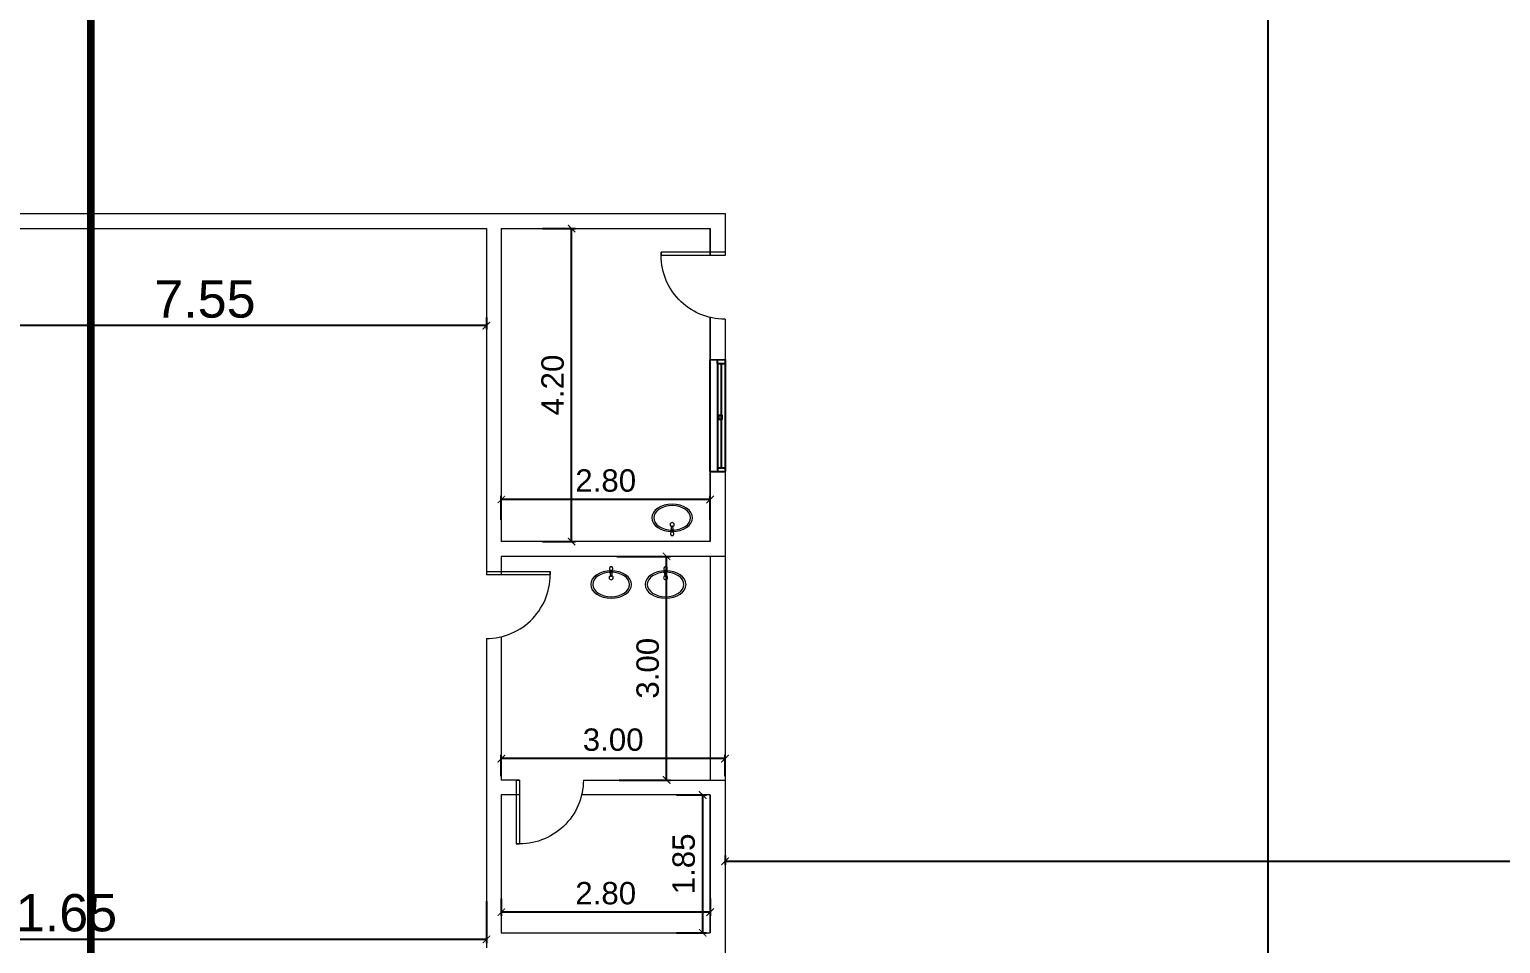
# Model space of a CAD drawing. Header units: millimetres. Extents: x -401 to 2889, y -234 to 146.
# Drawn here: x 1073.91 to 1093.64, y 0.64 to 12.9 of the extents above; entities that cross this region are included whole.
import ezdxf

# ---------------------------------------------------------------- set-up
doc = ezdxf.new("R2010")
doc.units = ezdxf.units.MM
doc.header["$LTSCALE"] = 3
doc.header["$MEASUREMENT"] = 0
for name, pattern in [('CACHE2', [0.1875, 0.125, -0.0625]), ('CENTER2', [28.575, 19.05, -3.175, 3.175, -3.175]), ('CONTINU', [0])]:
    doc.linetypes.add(name, pattern=pattern)
doc.layers.get('0').update_dxf_attribs({"color": 3, "lineweight": 9})
for name, color, linetype, lineweight in [('DIM-IN', 1, 'Continuous', 0), ('Drw - Arch - brick (0.20)', 7, 'CONTINU', 20), ('Drw - Arch - Door (0.05)', 141, 'CONTINU', 5), ('Drw - Arch - Hidden (0.15)', 6, 'CACHE2', 15), ('FIXTURES', 251, 'Continuous', 5), ('hatch-col', 8, 'Continuous', 0)]:
    doc.layers.add(name, color=color, linetype=linetype, lineweight=lineweight)
doc.layers.add('WIN', color=1, linetype='Continuous')
doc.styles.add('ARIAL', font='arial.ttf')
doc.dimstyles.new('details', dxfattribs={"dimtxt": 0.3, "dimasz": 0.1, "dimexe": 0.05, "dimexo": 0.05, "dimgap": 0.1, "dimtad": 1, "dimzin": 0, "dimdsep": 46, "dimtxsty": 'ARIAL', "dimblk": 'ARCHTICK', "dimcen": 0.2, "dimclrd": 16, "dimclre": 16, "dimclrt": 4, "dimadec": 0, "dimazin": 0, "dimtfac": 1, "dimtix": 1, "dimtmove": 1, "dimatfit": 3, "dimldrblk": 'OBLIQUE', "dimfxl": 0.15, "dimarcsym": 0})
pattern_1 = [(135, (646.67296, 174.47163), (-0.28284271, 5e-16), [0.6, -0.2]), (225, (646.53154, 174.61306), (-0.28284271, 5e-16), [0.6, -0.2])]

# ---------------------------------------------------------------- blocks, each defined once
blk = doc.blocks.new('door')
at = {"layer": 'Drw - Arch - Door (0.05)'}
for p, q in [((0, 0.5), (0, -0.5)), ((0.05, 0.5), (0, 0.5)), ((0.05, 0.5), (0.05, -0.5)), ((0.05, -0.5), (0, -0.5))]:
    blk.add_line(p, q, dxfattribs=at)
blk.add_arc((0, 0.5), 1, 180, 272.866, dxfattribs=at)
blk = doc.blocks.new('_ArchTick')
at = {"color": 0, "linetype": 'ByBlock', "const_width": 0.15}
blk.add_lwpolyline([(-0.5, -0.5), (0.5, 0.5)], dxfattribs=at)
blk = doc.blocks.new('*D165')
at = {"layer": 'Defpoints', "color": 0, "linetype": 'Continuous', "ltscale": 0.01, "transparency": 16777216}
for p in [(1090.112, 31.23), (1090.112, -0.67), (1090.519, -0.67)]:
    blk.add_point(p, dxfattribs=at)
at = {"layer": 'DIM-IN', "color": 16, "lineweight": -2, "ltscale": 0.01, "transparency": 16777216}
for p, q in [((1090.162, 31.23), (1090.569, 31.23)), ((1090.162, -0.67), (1090.569, -0.67))]:
    blk.add_line(p, q, dxfattribs=at)
at = {"layer": 'DIM-IN', "color": 16, "linetype": 'Continuous', "lineweight": -2, "ltscale": 0.01, "transparency": 16777216}
blk.add_line((1090.519, 31.23), (1090.519, -0.67), dxfattribs=at)
at = {"layer": 'DIM-IN', "color": 16, "linetype": 'Continuous', "lineweight": -2, "ltscale": 0.01, "transparency": 16777216, "xscale": 0.1, "yscale": 0.1, "zscale": 0.1}
for p, rotation in [((1090.519, 31.23), 90), ((1090.519, -0.67), 270)]:
    blk.add_blockref('_ArchTick', p, dxfattribs=dict(at, rotation=rotation))
at = {"layer": 'DIM-IN', "color": 4, "linetype": 'Continuous', "ltscale": 0.01, "transparency": 16777216, "insert": (1090.164, 15.28), "char_height": 0.5, "attachment_point": 5, "rotation": 90, "style": 'ARIAL'}
blk.add_mtext('31.90', dxfattribs=at)
blk = doc.blocks.new('_Oblique')
at = {"color": 0, "linetype": 'ByBlock', "lineweight": -2}
blk.add_line((-0.5, -0.5), (0.5, 0.5), dxfattribs=at)
blk = doc.blocks.new('*D166')
at = {"layer": 'Defpoints', "color": 0, "linetype": 'Continuous', "ltscale": 0.01, "transparency": 16777216}
for p in [(1083.239, 1.866), (1113.039, 1.866), (1113.039, 1.741)]:
    blk.add_point(p, dxfattribs=at)
at = {"layer": 'DIM-IN', "color": 16, "lineweight": -2, "ltscale": 0.01, "transparency": 16777216}
for p, q in [((1083.239, 1.816), (1083.239, 1.691)), ((1113.039, 1.816), (1113.039, 1.691))]:
    blk.add_line(p, q, dxfattribs=at)
at = {"layer": 'DIM-IN', "color": 16, "linetype": 'Continuous', "lineweight": -2, "ltscale": 0.01, "transparency": 16777216}
blk.add_line((1083.239, 1.741), (1113.039, 1.741), dxfattribs=at)
at = {"layer": 'DIM-IN', "color": 16, "linetype": 'Continuous', "lineweight": -2, "ltscale": 0.01, "transparency": 16777216, "xscale": 0.1, "yscale": 0.1, "zscale": 0.1, "rotation": 180}
blk.add_blockref('_ArchTick', (1083.239, 1.741), dxfattribs=at)
at = {"layer": 'DIM-IN', "color": 16, "linetype": 'Continuous', "lineweight": -2, "ltscale": 0.01, "transparency": 16777216, "xscale": 0.1, "yscale": 0.1, "zscale": 0.1}
blk.add_blockref('_ArchTick', (1113.039, 1.741), dxfattribs=at)
at = {"layer": 'DIM-IN', "color": 4, "linetype": 'Continuous', "ltscale": 0.01, "transparency": 16777216, "insert": (1098.139, 2.097), "char_height": 0.5, "attachment_point": 5, "style": 'ARIAL'}
blk.add_mtext('29.80', dxfattribs=at)
blk = doc.blocks.new('*D167')
at = {"layer": 'Defpoints', "color": 0, "linetype": 'Continuous', "ltscale": 0.01, "transparency": 16777216}
for p in [(1080.239, 1.292), (1083.039, 1.292), (1080.239, 1.057)]:
    blk.add_point(p, dxfattribs=at)
at = {"layer": 'DIM-IN', "color": 16, "lineweight": -2, "ltscale": 0.01, "transparency": 16777216}
for p, q in [((1080.239, 1.242), (1080.239, 1.007)), ((1083.039, 1.242), (1083.039, 1.007))]:
    blk.add_line(p, q, dxfattribs=at)
at = {"layer": 'DIM-IN', "color": 16, "linetype": 'Continuous', "lineweight": -2, "ltscale": 0.01, "transparency": 16777216}
blk.add_line((1083.039, 1.057), (1080.239, 1.057), dxfattribs=at)
at = {"layer": 'DIM-IN', "color": 16, "linetype": 'Continuous', "lineweight": -2, "ltscale": 0.01, "transparency": 16777216, "xscale": 0.1, "yscale": 0.1, "zscale": 0.1, "rotation": 180}
blk.add_blockref('_ArchTick', (1080.239, 1.057), dxfattribs=at)
at = {"layer": 'DIM-IN', "color": 16, "linetype": 'Continuous', "lineweight": -2, "ltscale": 0.01, "transparency": 16777216, "xscale": 0.1, "yscale": 0.1, "zscale": 0.1}
blk.add_blockref('_ArchTick', (1083.039, 1.057), dxfattribs=at)
at = {"layer": 'DIM-IN', "color": 4, "linetype": 'Continuous', "ltscale": 0.01, "transparency": 16777216, "insert": (1081.639, 1.31), "char_height": 0.3, "attachment_point": 5, "style": 'ARIAL'}
blk.add_mtext('2.80', dxfattribs=at)
blk = doc.blocks.new('*D168')
at = {"layer": 'Defpoints', "color": 0, "linetype": 'Continuous', "ltscale": 0.01, "transparency": 16777216}
for p in [(1082.54, 2.63), (1082.54, 0.78), (1082.939, 0.78)]:
    blk.add_point(p, dxfattribs=at)
at = {"layer": 'DIM-IN', "color": 16, "lineweight": -2, "ltscale": 0.01, "transparency": 16777216}
for p, q in [((1082.59, 2.63), (1082.989, 2.63)), ((1082.59, 0.78), (1082.989, 0.78))]:
    blk.add_line(p, q, dxfattribs=at)
at = {"layer": 'DIM-IN', "color": 16, "linetype": 'Continuous', "lineweight": -2, "ltscale": 0.01, "transparency": 16777216}
blk.add_line((1082.939, 2.63), (1082.939, 0.78), dxfattribs=at)
at = {"layer": 'DIM-IN', "color": 16, "linetype": 'Continuous', "lineweight": -2, "ltscale": 0.01, "transparency": 16777216, "xscale": 0.1, "yscale": 0.1, "zscale": 0.1}
for p, rotation in [((1082.939, 2.63), 90), ((1082.939, 0.78), 270)]:
    blk.add_blockref('_ArchTick', p, dxfattribs=dict(at, rotation=rotation))
at = {"layer": 'DIM-IN', "color": 4, "linetype": 'Continuous', "ltscale": 0.01, "transparency": 16777216, "insert": (1082.686, 1.705), "char_height": 0.3, "attachment_point": 5, "rotation": 90, "style": 'ARIAL'}
blk.add_mtext('1.85', dxfattribs=at)
blk = doc.blocks.new('*D169')
at = {"layer": 'Defpoints', "color": 0, "linetype": 'Continuous', "ltscale": 0.01, "transparency": 16777216}
for p in [(1081.739, 5.83), (1082.456, 5.83), (1081.771, 2.83)]:
    blk.add_point(p, dxfattribs=at)
at = {"layer": 'DIM-IN', "color": 16, "lineweight": -2, "ltscale": 0.01, "transparency": 16777216}
for p, q in [((1081.789, 5.83), (1082.506, 5.83)), ((1081.821, 2.83), (1082.506, 2.83))]:
    blk.add_line(p, q, dxfattribs=at)
at = {"layer": 'DIM-IN', "color": 16, "linetype": 'Continuous', "lineweight": -2, "ltscale": 0.01, "transparency": 16777216}
blk.add_line((1082.456, 2.83), (1082.456, 5.83), dxfattribs=at)
at = {"layer": 'DIM-IN', "color": 16, "linetype": 'Continuous', "lineweight": -2, "ltscale": 0.01, "transparency": 16777216, "xscale": 0.1, "yscale": 0.1, "zscale": 0.1}
for p, rotation in [((1082.456, 5.83), 90), ((1082.456, 2.83), 270)]:
    blk.add_blockref('_ArchTick', p, dxfattribs=dict(at, rotation=rotation))
at = {"layer": 'DIM-IN', "color": 4, "linetype": 'Continuous', "ltscale": 0.01, "transparency": 16777216, "insert": (1082.203, 4.33), "char_height": 0.3, "attachment_point": 5, "rotation": 90, "style": 'ARIAL'}
blk.add_mtext('3.00', dxfattribs=at)
blk = doc.blocks.new('*D170')
at = {"layer": 'Defpoints', "color": 0, "linetype": 'Continuous', "ltscale": 0.01, "transparency": 16777216}
for p in [(1080.239, 6.594), (1080.239, 6.272), (1083.039, 6.272)]:
    blk.add_point(p, dxfattribs=at)
at = {"layer": 'DIM-IN', "color": 16, "lineweight": -2, "ltscale": 0.01, "transparency": 16777216}
for p, q in [((1080.239, 6.322), (1080.239, 6.644)), ((1083.039, 6.322), (1083.039, 6.644))]:
    blk.add_line(p, q, dxfattribs=at)
at = {"layer": 'DIM-IN', "color": 16, "linetype": 'Continuous', "lineweight": -2, "ltscale": 0.01, "transparency": 16777216}
blk.add_line((1083.039, 6.594), (1080.239, 6.594), dxfattribs=at)
at = {"layer": 'DIM-IN', "color": 16, "linetype": 'Continuous', "lineweight": -2, "ltscale": 0.01, "transparency": 16777216, "xscale": 0.1, "yscale": 0.1, "zscale": 0.1, "rotation": 180}
blk.add_blockref('_ArchTick', (1080.239, 6.594), dxfattribs=at)
at = {"layer": 'DIM-IN', "color": 16, "linetype": 'Continuous', "lineweight": -2, "ltscale": 0.01, "transparency": 16777216, "xscale": 0.1, "yscale": 0.1, "zscale": 0.1}
blk.add_blockref('_ArchTick', (1083.039, 6.594), dxfattribs=at)
at = {"layer": 'DIM-IN', "color": 4, "linetype": 'Continuous', "ltscale": 0.01, "transparency": 16777216, "insert": (1081.639, 6.847), "char_height": 0.3, "attachment_point": 5, "style": 'ARIAL'}
blk.add_mtext('2.80', dxfattribs=at)
blk = doc.blocks.new('*D171')
at = {"layer": 'Defpoints', "color": 0, "linetype": 'Continuous', "ltscale": 0.01, "transparency": 16777216}
for p in [(1080.741, 10.23), (1081.182, 10.23), (1080.741, 6.03)]:
    blk.add_point(p, dxfattribs=at)
at = {"layer": 'DIM-IN', "color": 16, "lineweight": -2, "ltscale": 0.01, "transparency": 16777216}
for p, q in [((1080.791, 10.23), (1081.232, 10.23)), ((1080.791, 6.03), (1081.232, 6.03))]:
    blk.add_line(p, q, dxfattribs=at)
at = {"layer": 'DIM-IN', "color": 16, "linetype": 'Continuous', "lineweight": -2, "ltscale": 0.01, "transparency": 16777216}
blk.add_line((1081.182, 6.03), (1081.182, 10.23), dxfattribs=at)
at = {"layer": 'DIM-IN', "color": 16, "linetype": 'Continuous', "lineweight": -2, "ltscale": 0.01, "transparency": 16777216, "xscale": 0.1, "yscale": 0.1, "zscale": 0.1}
for p, rotation in [((1081.182, 10.23), 90), ((1081.182, 6.03), 270)]:
    blk.add_blockref('_ArchTick', p, dxfattribs=dict(at, rotation=rotation))
at = {"layer": 'DIM-IN', "color": 4, "linetype": 'Continuous', "ltscale": 0.01, "transparency": 16777216, "insert": (1080.928, 8.13), "char_height": 0.3, "attachment_point": 5, "rotation": 90, "style": 'ARIAL'}
blk.add_mtext('4.20', dxfattribs=at)
blk = doc.blocks.new('*D172')
at = {"layer": 'Defpoints', "color": 0, "linetype": 'Continuous', "ltscale": 0.01, "transparency": 16777216}
for p in [(1080.239, 3.117), (1080.239, 2.83), (1083.239, 2.83)]:
    blk.add_point(p, dxfattribs=at)
at = {"layer": 'DIM-IN', "color": 16, "lineweight": -2, "ltscale": 0.01, "transparency": 16777216}
for p, q in [((1080.239, 2.88), (1080.239, 3.167)), ((1083.239, 2.88), (1083.239, 3.167))]:
    blk.add_line(p, q, dxfattribs=at)
at = {"layer": 'DIM-IN', "color": 16, "linetype": 'Continuous', "lineweight": -2, "ltscale": 0.01, "transparency": 16777216}
blk.add_line((1083.239, 3.117), (1080.239, 3.117), dxfattribs=at)
at = {"layer": 'DIM-IN', "color": 16, "linetype": 'Continuous', "lineweight": -2, "ltscale": 0.01, "transparency": 16777216, "xscale": 0.1, "yscale": 0.1, "zscale": 0.1, "rotation": 180}
blk.add_blockref('_ArchTick', (1080.239, 3.117), dxfattribs=at)
at = {"layer": 'DIM-IN', "color": 16, "linetype": 'Continuous', "lineweight": -2, "ltscale": 0.01, "transparency": 16777216, "xscale": 0.1, "yscale": 0.1, "zscale": 0.1}
blk.add_blockref('_ArchTick', (1083.239, 3.117), dxfattribs=at)
at = {"layer": 'DIM-IN', "color": 4, "linetype": 'Continuous', "ltscale": 0.01, "transparency": 16777216, "insert": (1081.739, 3.37), "char_height": 0.3, "attachment_point": 5, "style": 'ARIAL'}
blk.add_mtext('3.00', dxfattribs=at)
blk = doc.blocks.new('*D173')
at = {"layer": 'Defpoints', "color": 0, "linetype": 'Continuous', "ltscale": 0.01, "transparency": 16777216}
for p in [(1072.489, 9.085), (1080.039, 9.085), (1072.489, 8.927)]:
    blk.add_point(p, dxfattribs=at)
at = {"layer": 'DIM-IN', "color": 16, "lineweight": -2, "ltscale": 0.01, "transparency": 16777216}
for p, q in [((1072.489, 9.035), (1072.489, 8.877)), ((1080.039, 9.035), (1080.039, 8.877))]:
    blk.add_line(p, q, dxfattribs=at)
at = {"layer": 'DIM-IN', "color": 16, "linetype": 'Continuous', "lineweight": -2, "ltscale": 0.01, "transparency": 16777216}
blk.add_line((1080.039, 8.927), (1072.489, 8.927), dxfattribs=at)
at = {"layer": 'DIM-IN', "color": 16, "linetype": 'Continuous', "lineweight": -2, "ltscale": 0.01, "transparency": 16777216, "xscale": 0.1, "yscale": 0.1, "zscale": 0.1, "rotation": 180}
blk.add_blockref('_ArchTick', (1072.489, 8.927), dxfattribs=at)
at = {"layer": 'DIM-IN', "color": 16, "linetype": 'Continuous', "lineweight": -2, "ltscale": 0.01, "transparency": 16777216, "xscale": 0.1, "yscale": 0.1, "zscale": 0.1}
blk.add_blockref('_ArchTick', (1080.039, 8.927), dxfattribs=at)
at = {"layer": 'DIM-IN', "color": 4, "linetype": 'Continuous', "ltscale": 0.01, "transparency": 16777216, "insert": (1076.264, 9.281), "char_height": 0.5, "attachment_point": 5, "style": 'ARIAL'}
blk.add_mtext('7.55', dxfattribs=at)
blk = doc.blocks.new('*D128')
at = {"layer": 'Defpoints', "color": 0, "linetype": 'Continuous', "ltscale": 0.01, "transparency": 16777216}
for p in [(1068.389, 1.253), (1080.039, 1.253), (1068.389, 0.691)]:
    blk.add_point(p, dxfattribs=at)
at = {"layer": 'DIM-IN', "color": 16, "lineweight": -2, "ltscale": 0.01, "transparency": 16777216}
for p, q in [((1068.389, 1.203), (1068.389, 0.641)), ((1080.039, 1.203), (1080.039, 0.641))]:
    blk.add_line(p, q, dxfattribs=at)
at = {"layer": 'DIM-IN', "color": 16, "linetype": 'Continuous', "lineweight": -2, "ltscale": 0.01, "transparency": 16777216}
blk.add_line((1080.039, 0.691), (1068.389, 0.691), dxfattribs=at)
at = {"layer": 'DIM-IN', "color": 16, "linetype": 'Continuous', "lineweight": -2, "ltscale": 0.01, "transparency": 16777216, "xscale": 0.1, "yscale": 0.1, "zscale": 0.1, "rotation": 180}
blk.add_blockref('_ArchTick', (1068.389, 0.691), dxfattribs=at)
at = {"layer": 'DIM-IN', "color": 16, "linetype": 'Continuous', "lineweight": -2, "ltscale": 0.01, "transparency": 16777216, "xscale": 0.1, "yscale": 0.1, "zscale": 0.1}
blk.add_blockref('_ArchTick', (1080.039, 0.691), dxfattribs=at)
at = {"layer": 'DIM-IN', "color": 4, "linetype": 'Continuous', "ltscale": 0.01, "transparency": 16777216, "insert": (1074.214, 1.046), "char_height": 0.5, "attachment_point": 5, "style": 'ARIAL'}
blk.add_mtext('11.65', dxfattribs=at)
blk = doc.blocks.new('A$C28A90257')
at = {"layer": 'FIXTURES', "linetype": 'Continuous'}
for p, q in [((0.251, 0.397), (0.254, 0.359)), ((0.293, 0.359), (0.296, 0.397)), ((0.257, 0.35), (0.263, 0.302)), ((0.261, 0.361), (0.261, 0.374)), ((0.261, 0.374), (0.286, 0.374)), ((0.284, 0.302), (0.29, 0.35)), ((0.286, 0.374), (0.286, 0.361))]:
    blk.add_line(p, q, dxfattribs=at)
blk.add_arc((0.274, 0.397), 0.0228, 358.8893, 181.1107, dxfattribs=at)
for centre, major_axis, ratio, start_param, end_param in [((0.274, 0.182), (-0.274, 0), 0.666667, 3.141593, 9.424778), ((0.274, 0.182), (-0.246, 0), 0.666667, 3.141593, 9.424778), ((0.274, 0.273), (0.0194, 0.0194), 1, 5.497787, 11.780972), ((0.274, 0.346), (0.0161, 0.0161), 1, 5.497787, 8.63938), ((0.274, 0.36), (0.0136, 0.0136), 1, 2.446421, 2.928157), ((0.274, 0.36), (0.0136, 0.0136), 1, 2.928157, 4.925825), ((0.274, 0.361), (-0.00877, 0.00877), 1, 0.785398, 3.926991), ((0.274, 0.303), (-0.00722, 0.00722), 1, 0.909996, 3.802393), ((0.274, 0.36), (0.0136, 0.0136), 1, 4.925825, 5.40756)]:
    blk.add_ellipse(centre, major_axis=major_axis, ratio=ratio, start_param=start_param, end_param=end_param, dxfattribs=at)
for p in [(0.251, 0.346), (0.257, 0.35), (0.284, 0.302), (0.293, 0.359)]:
    blk.add_point(p, dxfattribs=at)

msp = doc.modelspace()

# ---------------------------------------------------------------- hatches: boundary and pattern name
at = {"layer": 'hatch-col', "linetype": 'Continuous', "ltscale": 0.01}
h = msp.add_hatch(dxfattribs=at)
h.set_pattern_fill('AR-HBONE', color=250, scale=0.05, angle=-270, style=0)
h.set_pattern_definition(pattern_1)
h.paths.add_polyline_path([(1144.989, 58.13), (1040.389, 58.13), (1040.389, -11.27), (1042.989, -11.27), (1042.989, -7.07), (1049.512, -7.07), (1049.512, -16.47), (1050.03, -14.676), (1050.312, -14.676), (1050.312, -6.642, 0.414586), (1049.699, -6.07), (1045.425, -6.07), (1042.989, -6.07), (1041.801, -6.07, -0.413841), (1041.189, -5.499), (1041.189, 57.13), (1143.989, 57.13), (1143.989, -15.47), (1140.262, -15.47, 0.400935), (1139.884, -15.882), (1139.884, -16.47), (1144.989, -16.47)])
h.paths.add_polyline_path([(1046.323, -7.141, 0.411371), (1045.425, -6.12), (1045.425, -6.22), (1045.425, -6.97), (1045.375, -6.97), (1045.375, -6.22), (1045.375, -6.118, -0.404881), (1046.325, -7.07, -0.367251), (1047.225, -6.125), (1047.225, -6.12), (1047.309, -6.12, 0.411705)], flags=17)
h.paths.add_polyline_path([(1047.225, -6.97), (1047.275, -6.22), (1047.225, -6.22)], flags=16)
h.paths.add_polyline_path([(1041.21, -8.655), (1042.175, -8.655), (1042.175, -8.036), (1041.21, -8.036)], flags=24)
h = msp.add_hatch(dxfattribs=at)
h.set_pattern_fill('AR-HBONE', color=250, scale=0.05, angle=-270, style=0)
h.set_pattern_definition(pattern_1)
h.paths.add_polyline_path([(1068.189, 13.33), (1064.7, 13.33), (1064.7, 13.092), (1061.7, 13.092), (1061.7, 13.33), (1057.3, 13.33), (1057.3, 13.092), (1054.3, 13.092), (1054.3, 13.33), (1046.189, 13.33), (1046.189, 52.33), (1048.189, 52.33, -0.414214), (1049.141, 53.282), (1045.76, 53.33, 0.413841), (1045.189, 52.718), (1045.189, 12.902, 0.414586), (1045.802, 12.33), (1067.189, 12.33), (1067.189, -11.098, 0.414586), (1067.802, -11.67), (1093.939, -11.67), (1093.939, -10.67), (1068.189, -10.67), (1068.189, 4.33), (1067.934, 4.33), (1067.934, 7.33), (1068.189, 7.33)])
h.paths.add_polyline_path([(1128.576, 53.33), (1128.189, 53.33), (1049.141, 53.282, 0.414214), (1048.189, 52.33), (1128.189, 52.33), (1128.189, -10.67), (1093.939, -10.67), (1093.939, -11.67), (1128.617, -11.67, 0.413841), (1129.189, -11.058), (1129.189, 52.758, 0.414586)])

# ---------------------------------------------------------------- linework, layer by layer
at = {"color": 6, "linetype": 'CENTER2', "ltscale": 0.1, "const_width": 0.1}
msp.add_lwpolyline([(1074.734, -13.41), (1074.734, -12.781), (1074.734, -13.137), (1074.734, 55.615), (1075.371, 55.615)], dxfattribs=at)
at = {"layer": 'Drw - Arch - brick (0.20)'}
for p, q in [((1068.389, 10.43), (1083.239, 10.43)), ((1083.239, 10.43), (1083.239, 9.87)), ((1072.489, 10.23), (1080.039, 10.23)), ((1080.039, 10.23), (1080.039, 5.587)), ((1080.239, 10.23), (1083.039, 10.23)), ((1080.239, 10.23), (1080.239, 6.03)), ((1083.039, 9.87), (1083.039, 10.23)), ((1083.039, 10.23), (1083.039, 9.87)), ((1083.039, 6.03), (1083.039, 9.036)), ((1083.039, 9.036), (1083.039, 6.03)), ((1083.239, 9.013), (1083.239, 8.471)), ((1083.239, 6.971), (1083.239, 5.83)), ((1083.039, 6.03), (1080.239, 6.03)), ((1080.239, 5.83), (1080.239, 5.587)), ((1083.239, 5.83), (1080.239, 5.83)), ((1080.239, 4.754), (1080.239, 2.83)), ((1080.039, 4.73), (1080.039, 0.58)), ((1080.482, 2.83), (1080.239, 2.83)), ((1081.339, 2.83), (1083.239, 2.83)), ((1083.239, 2.83), (1083.239, -10.47)), ((1080.239, 2.63), (1080.239, 0.78)), ((1080.482, 2.63), (1080.239, 2.63)), ((1083.039, 2.63), (1081.315, 2.63)), ((1083.039, 0.78), (1083.039, 2.63)), ((1083.039, 2.63), (1083.039, 0.78)), ((1080.239, 0.78), (1083.039, 0.78))]:
    msp.add_line(p, q, dxfattribs=at)
at = {"layer": 'Drw - Arch - Hidden (0.15)', "ltscale": 10}
for p, q in [((1083.039, 5.83), (1083.039, 2.83)), ((1083.239, 5.83), (1083.239, 2.83))]:
    msp.add_line(p, q, dxfattribs=at)
at = {"layer": 'WIN', "color": 7}
for p, q in [((1083.039, 8.469), (1083.239, 8.471)), ((1083.039, 6.969), (1083.239, 6.971))]:
    msp.add_line(p, q, dxfattribs=at)
at = {"layer": 'WIN', "color": 1}
for p, q in [((1083.039, 6.969), (1083.039, 8.469)), ((1083.139, 8.42), (1083.138, 7.02)), ((1083.189, 8.42), (1083.188, 7.021)), ((1083.239, 8.471), (1083.239, 6.971))]:
    msp.add_line(p, q, dxfattribs=at)
at = {"layer": 'WIN', "color": 2}
for p, q in [((1083.139, 8.42), (1083.139, 8.47)), ((1083.139, 8.42), (1083.239, 8.421)), ((1083.138, 7.02), (1083.238, 7.021)), ((1083.138, 7.02), (1083.139, 6.97))]:
    msp.add_line(p, q, dxfattribs=at)
msp.add_lwpolyline([(1083.152, 7.722), (1083.152, 7.672), (1083.202, 7.672), (1083.202, 7.722)], close=True, dxfattribs=at)

# ---------------------------------------------------------------- block references
at = {"layer": 'Drw - Arch - Door (0.05)', "yscale": 0.8571428571424071, "zscale": 0.8571428571424071}
for p, xscale, rotation in [((1082.81, 9.87), -0.8571428571424071, 270), ((1080.467, 5.587), 0.8571428571424071, 89.99999999999993)]:
    msp.add_blockref('door', p, dxfattribs=dict(at, xscale=xscale, rotation=rotation))
at = {"layer": 'Drw - Arch - Door (0.05)', "xscale": -0.8571428571424071, "yscale": 0.8571428571424071, "zscale": 0.8571428571424071}
msp.add_blockref('door', (1080.482, 2.401), dxfattribs=at)
at = {"layer": 'FIXTURES', "rotation": 179.9999999999999}
msp.add_blockref('A$C28A90257', (1082.804, 6.53), dxfattribs=at)
at = {"layer": 'FIXTURES'}
for p in [(1081.438, 5.272), (1082.168, 5.272)]:
    msp.add_blockref('A$C28A90257', p, dxfattribs=at)

# ---------------------------------------------------------------- dimensions: what is measured, and where the dimension line sits
at = {"layer": 'DIM-IN', "color": 1, "linetype": 'Continuous', "ltscale": 0.01}
for base, p1, p2, override, picture, middle in [((1090.519, -0.67), (1090.112, 31.23), (1090.112, -0.67), {"dimtxt": 0.5, "dimse1": 0, "dimse2": 0, "dimfxl": 0, "dimarcsym": 1}, '*D165', (1090.164, 15.28)), ((1081.182, 10.23), (1080.741, 6.03), (1080.741, 10.23), {"dimfxl": 0, "dimarcsym": 1}, '*D171', (1080.928, 8.13)), ((1082.456, 5.83), (1081.771, 2.83), (1081.739, 5.83), {"dimfxl": 0, "dimarcsym": 1}, '*D169', (1082.203, 4.33)), ((1082.939, 0.78), (1082.54, 2.63), (1082.54, 0.78), {"dimfxl": 0, "dimarcsym": 1}, '*D168', (1082.686, 1.705))]:
    dim = msp.add_linear_dim(base=base, p1=p1, p2=p2, angle=90, dimstyle='details', override=override, dxfattribs=at)
    dim.commit()
    dim.dimension.update_dxf_attribs({"geometry": picture, "text_midpoint": middle})
for base, p1, p2, override, picture, middle in [((1072.489, 8.927), (1080.039, 9.085), (1072.489, 9.085), {"dimtxt": 0.5, "dimse1": 0, "dimse2": 0, "dimfxl": 0, "dimarcsym": 1}, '*D173', (1076.264, 9.281)), ((1080.239, 6.594), (1083.039, 6.272), (1080.239, 6.272), {"dimfxl": 0, "dimarcsym": 1}, '*D170', (1081.639, 6.847)), ((1080.239, 3.117), (1083.239, 2.83), (1080.239, 2.83), {"dimfxl": 0, "dimarcsym": 1}, '*D172', (1081.739, 3.37)), ((1113.039, 1.741), (1083.239, 1.866), (1113.039, 1.866), {"dimtxt": 0.5, "dimse1": 0, "dimse2": 0, "dimfxl": 0, "dimarcsym": 1}, '*D166', (1098.139, 2.097)), ((1080.239, 1.057), (1083.039, 1.292), (1080.239, 1.292), {"dimfxl": 0, "dimarcsym": 1}, '*D167', (1081.639, 1.31)), ((1068.389, 0.691), (1080.039, 1.253), (1068.389, 1.253), {"dimtxt": 0.5, "dimse1": 0, "dimse2": 0, "dimfxl": 0, "dimarcsym": 1}, '*D128', (1074.214, 1.046))]:
    dim = msp.add_linear_dim(base=base, p1=p1, p2=p2, dimstyle='details', override=override, dxfattribs=at)
    dim.commit()
    dim.dimension.update_dxf_attribs({"geometry": picture, "text_midpoint": middle})

doc.saveas('drawing.dxf')
